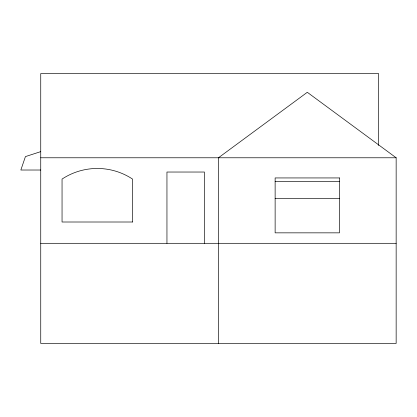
<?xml version="1.0" encoding="UTF-8"?>
<svg xmlns="http://www.w3.org/2000/svg" width="417" height="417" viewBox="0 0 417 417"><rect width="100%" height="100%" fill="white"/><g stroke="black" fill="none" stroke-linecap="round" stroke-linejoin="round"><path stroke-width="0.63" d="M40.741 151.637L25.432 156.594L20.85 170.021L40.741 170.021M40.741 157.777L396.15 157.777L396.15 343.436L40.741 343.436L40.741 73.564L378.6 73.564L378.6 145.465M275.131 181.52L339.469 181.52M275.131 198.502L339.469 198.502M40.741 243.309L396.15 243.309M396.15 157.777L307.298 92.293L218.445 157.777L218.445 343.436M204.413 243.309L204.413 172.033L166.951 172.033L166.951 243.309M339.469 177.939L275.131 177.939L275.131 232.848L339.469 232.848L339.469 177.939M132.543 222.006L62.05 222.006L62.05 179.081A63.853 63.853 0 0 1 132.543 179.081L132.543 222.006"/></g></svg>
